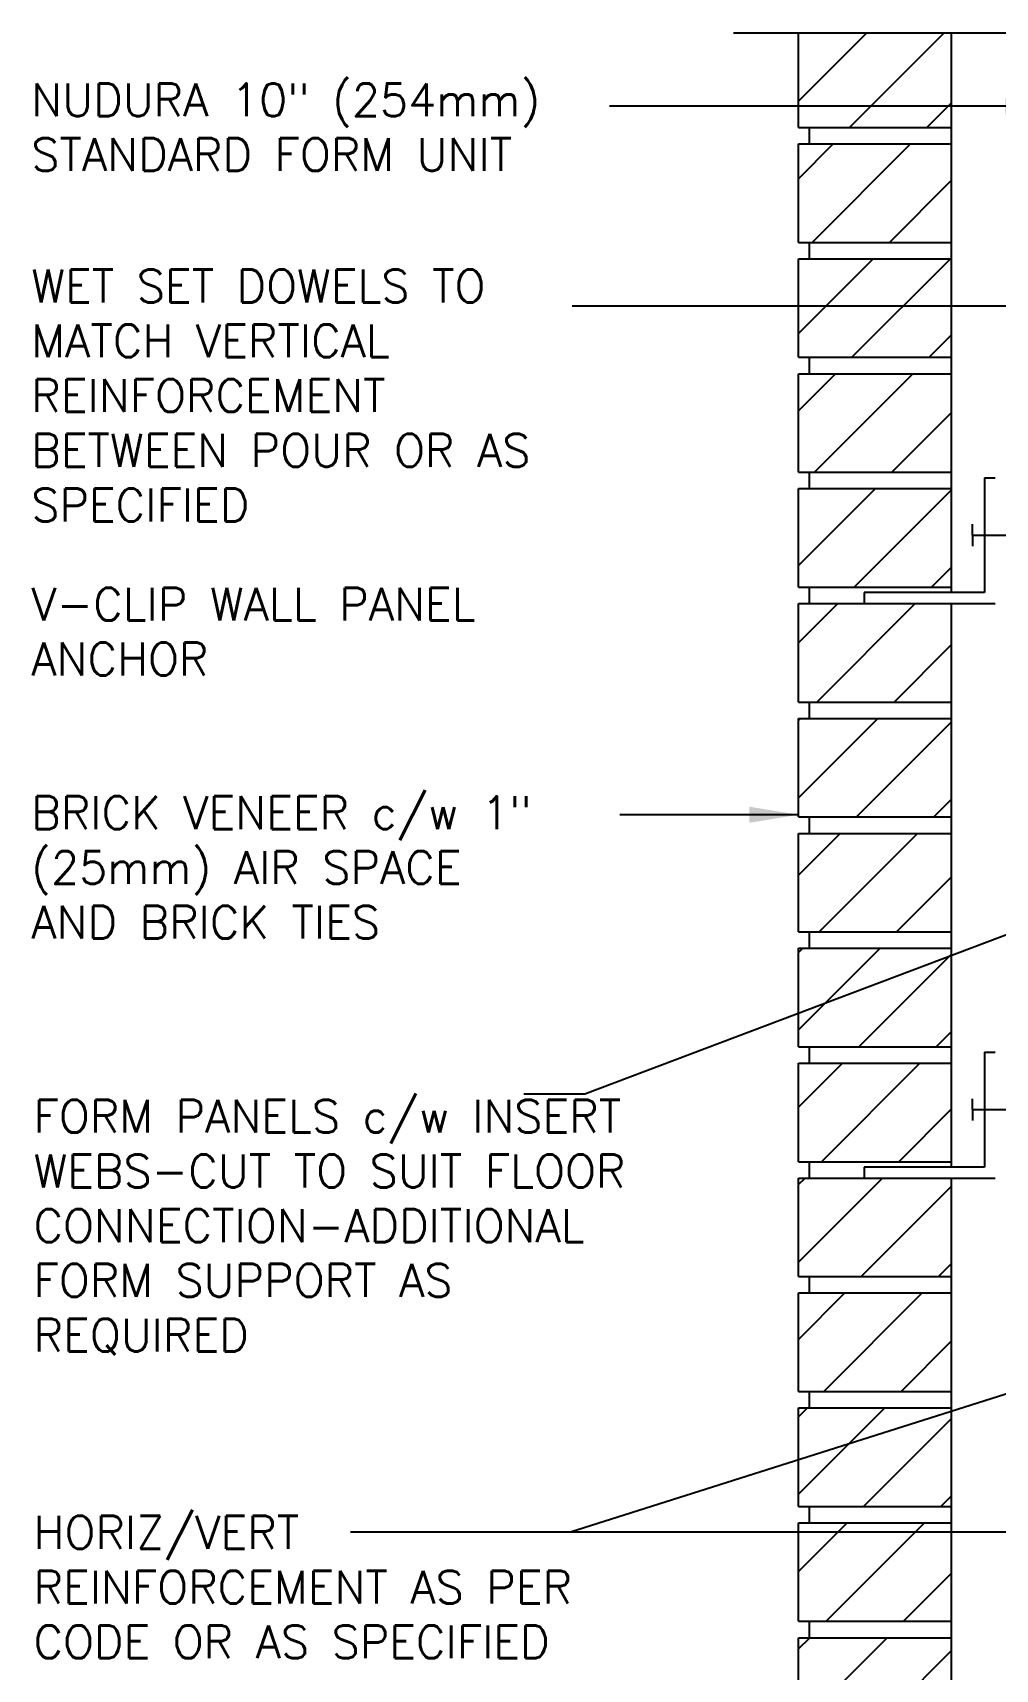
# Model space of a CAD drawing. Header units: inches. Extents: x 208.6 to 263.4, y 202.1 to 265.8.
# Drawn here: x 208.61 to 230.61, y 227.42 to 264.81 of the extents above; entities that cross this region are included whole.
import ezdxf

# ---------------------------------------------------------------- set-up
doc = ezdxf.new("R2010")
doc.units = ezdxf.units.IN
doc.header["$LTSCALE"] = 0.5
doc.header["$MEASUREMENT"] = 0
for name, color, linetype in [('HATCH', 12, 'Continuous'), ('line25', 2, 'Continuous'), ('LINE9', 9, 'Continuous'), ('TEXT', 4, 'Continuous')]:
    doc.layers.add(name, color=color, linetype=linetype)
doc.styles.add('DIM', font='romans.shx', dxfattribs={"width": 0.7})
doc.styles.add('ROMANS', font='romans.shx', dxfattribs={"height": 0.75})
doc.dimstyles.new('ext_12', dxfattribs={"dimscale": 12, "dimtxt": 0.09375, "dimasz": 0.09375, "dimexe": 0.09375, "dimexo": 0.0625, "dimgap": 0.0625, "dimtad": 1, "dimdec": 1, "dimzin": 3, "dimdsep": 46, "dimlunit": 4, "dimtxsty": 'DIM', "dimcen": 0.09, "dimdle": 0.09375, "dimclrt": 4, "dimadec": 0, "dimazin": 0, "dimtfac": 1, "dimtdec": 1, "dimtmove": 2, "dimatfit": 3, "dimfxl": 1, "dimfrac": 2, "dimtolj": 1, "dimtzin": 0, "dimarcsym": 0})

msp = doc.modelspace()

# ---------------------------------------------------------------- hatches: boundary and pattern name
at = {"layer": 'HATCH'}
h = msp.add_hatch(dxfattribs=at)
h.set_pattern_fill('ANSI31', color=256, scale=10, style=0)
h.set_pattern_definition([(45, (135.0619, 94.4089), (-0.8838835, 0.8838835), [])])
h.paths.add_polyline_path([(226.115, 262.645), (229.615, 262.645), (229.615, 264.81), (226.115, 264.81)])
h.paths.add_polyline_path([(229.615, 260.02), (229.615, 262.27), (226.115, 262.27), (226.115, 260.02)])
h.paths.add_polyline_path([(229.615, 259.645), (226.115, 259.645), (226.115, 257.395), (229.615, 257.395)])
h.paths.add_polyline_path([(229.615, 257.02), (226.115, 257.02), (226.115, 254.77), (229.615, 254.77)])
h.paths.add_polyline_path([(229.615, 254.395), (226.115, 254.395), (226.115, 252.145), (229.615, 252.145)])
h.paths.add_polyline_path([(229.615, 251.77), (227.615, 251.77), (226.115, 251.77), (226.115, 249.52), (229.615, 249.52)])
h.paths.add_polyline_path([(229.615, 246.895), (229.615, 249.145), (226.115, 249.145), (226.115, 246.895)])
h.paths.add_polyline_path([(226.115, 246.52), (226.115, 244.27), (229.615, 244.27), (229.615, 246.52)])
h.paths.add_polyline_path([(229.615, 241.645), (229.615, 243.895), (226.115, 243.895), (226.115, 241.645)])
h.paths.add_polyline_path([(229.615, 239.02), (229.615, 241.27), (226.115, 241.27), (226.115, 239.02)])
h.paths.add_polyline_path([(227.615, 238.645), (226.115, 238.645), (226.115, 236.395), (229.615, 236.395), (229.615, 238.645)])
h.paths.add_polyline_path([(229.615, 233.77), (229.615, 236.02), (226.115, 236.02), (226.115, 233.77)])
h.paths.add_polyline_path([(226.115, 233.395), (226.115, 231.145), (229.615, 231.145), (229.615, 233.395)])
h.paths.add_polyline_path([(226.115, 230.77), (226.115, 228.52), (229.615, 228.52), (229.615, 230.77)])
h.paths.add_polyline_path([(226.115, 228.145), (226.115, 225.895), (229.615, 225.895), (229.615, 228.145)])
h.paths.add_polyline_path([(226.115, 225.52), (226.115, 223.27), (229.615, 223.27), (229.615, 225.52)])

# ---------------------------------------------------------------- linework, layer by layer
at = {"layer": 'line25'}
for p, q in [((226.115, 262.645), (226.115, 264.81)), ((229.615, 252.02), (229.615, 264.81)), ((226.115, 262.645), (229.615, 262.645)), ((226.365, 262.27), (226.365, 262.645)), ((226.115, 262.27), (229.615, 262.27)), ((226.115, 260.02), (226.115, 262.27)), ((226.115, 260.02), (229.615, 260.02)), ((226.365, 259.645), (226.365, 260.02)), ((226.115, 259.645), (229.615, 259.645)), ((226.115, 257.395), (226.115, 259.645)), ((229.615, 252.02), (229.615, 258.895)), ((226.115, 257.395), (229.615, 257.395)), ((226.365, 257.02), (226.365, 257.395)), ((226.115, 254.77), (226.115, 257.02)), ((226.115, 257.02), (229.615, 257.02)), ((226.115, 254.77), (229.615, 254.77)), ((226.365, 254.395), (226.365, 254.77)), ((226.115, 254.395), (229.615, 254.395)), ((226.115, 252.145), (226.115, 254.395)), ((226.115, 252.145), (229.615, 252.145)), ((226.365, 251.77), (226.365, 252.145)), ((226.115, 249.52), (226.115, 251.77)), ((226.115, 251.77), (229.615, 251.77)), ((229.615, 238.895), (229.615, 251.77)), ((226.115, 249.52), (229.615, 249.52)), ((226.365, 249.145), (226.365, 249.52)), ((226.115, 246.895), (226.115, 249.145)), ((226.115, 249.145), (229.615, 249.145)), ((226.115, 246.895), (229.615, 246.895)), ((226.365, 246.52), (226.365, 246.895)), ((226.115, 244.27), (226.115, 246.52)), ((226.115, 246.52), (229.615, 246.52)), ((226.115, 244.27), (229.615, 244.27)), ((226.365, 243.895), (226.365, 244.27)), ((226.115, 243.895), (229.615, 243.895)), ((226.115, 241.645), (226.115, 243.895)), ((226.115, 241.645), (229.615, 241.645)), ((226.365, 241.27), (226.365, 241.645)), ((226.115, 241.27), (229.615, 241.27)), ((226.115, 239.02), (226.115, 241.27)), ((226.115, 239.02), (229.615, 239.02)), ((226.365, 238.645), (226.365, 239.02)), ((226.115, 238.645), (229.615, 238.645)), ((226.115, 236.395), (226.115, 238.645)), ((229.615, 233.395), (229.615, 238.645)), ((226.115, 236.395), (229.615, 236.395)), ((226.365, 236.02), (226.365, 236.395)), ((226.115, 233.77), (226.115, 236.02)), ((226.115, 236.02), (229.615, 236.02)), ((226.115, 233.77), (229.615, 233.77)), ((226.365, 233.395), (226.365, 233.77)), ((226.115, 233.395), (229.615, 233.395)), ((226.115, 231.145), (226.115, 233.395)), ((229.615, 222.81), (229.615, 233.395)), ((226.115, 231.145), (229.615, 231.145)), ((226.365, 230.77), (226.365, 231.145)), ((226.115, 230.77), (229.615, 230.77)), ((226.115, 228.52), (226.115, 230.77)), ((226.115, 228.52), (229.615, 228.52)), ((226.365, 228.145), (226.365, 228.52)), ((226.115, 228.145), (229.615, 228.145)), ((226.115, 225.895), (226.115, 228.145))]:
    msp.add_line(p, q, dxfattribs=at)
at = {"layer": 'LINE9'}
for p, q in [((224.634, 264.81), (235.23, 264.81)), ((230.365, 254.645), (230.365, 252.02)), ((230.365, 254.645), (230.615, 254.645)), ((230.093, 253.333), (230.093, 253.583)), ((230.093, 253.333), (232.093, 253.333)), ((230.093, 253.333), (230.093, 253.083)), ((230.365, 252.02), (227.615, 252.02)), ((227.615, 252.02), (227.615, 251.77)), ((227.615, 251.77), (230.615, 251.77)), ((230.365, 241.52), (230.365, 238.895)), ((230.365, 241.52), (230.615, 241.52)), ((230.093, 240.208), (230.093, 240.458)), ((230.093, 240.208), (230.093, 239.958)), ((230.093, 240.208), (232.093, 240.208)), ((230.365, 238.895), (227.615, 238.895)), ((227.615, 238.895), (227.615, 238.645)), ((227.615, 238.645), (230.615, 238.645))]:
    msp.add_line(p, q, dxfattribs=at)

# ---------------------------------------------------------------- texts
at = {"layer": 'TEXT', "char_height": 0.75, "attachment_point": 4, "style": 'ROMANS'}
for s, insert, width in [('NUDURA 10" (254mm) STANDARD FORM UNIT', (208.578, 262.652), 14.17356), ('WET SET DOWELS TO MATCH VERTICAL REINFORCEMENT BETWEEN POUR OR AS SPECIFIED', (208.578, 256.522), 13.87021), ('V-CLIP WALL PANEL ANCHOR', (208.578, 251.129), 12.01477), ('BRICK VENEER c/w 1" (25mm) AIR SPACE AND BRICK TIES', (208.578, 245.741), 12.95276), ('FORM PANELS c/w INSERT WEBS-CUT TO SUIT FLOOR CONNECTION-ADDITIONAL FORM SUPPORT AS REQUIRED', (208.629, 237.522), 14.83781), ('HORIZ/VERT REINFORCEMENT AS PER CODE OR AS SPECIFIED', (208.629, 229.301), 14.16302)]:
    msp.add_mtext(s, dxfattribs=dict(at, insert=insert, width=width))

# ---------------------------------------------------------------- leaders
at = {"layer": 'TEXT'}
for points in [[(231.971, 263.133), (221.795, 263.133)], [(235.988, 258.561), (220.939, 258.561)], [(232.231, 244.716), (221.233, 240.559), (219.838, 240.559)], [(237.305, 235.752), (220.904, 230.554), (215.871, 230.554)], [(238.223, 230.554), (220.904, 230.554), (215.871, 230.554)]]:
    msp.add_leader(points, dimstyle='ext_12', dxfattribs=at)
msp.add_leader([(226.115, 246.945), (222.028, 246.945)], dimstyle='ext_12', override={"dimgap": 0.0625, "dimtad": 0}, dxfattribs=at)

doc.saveas('drawing.dxf')
